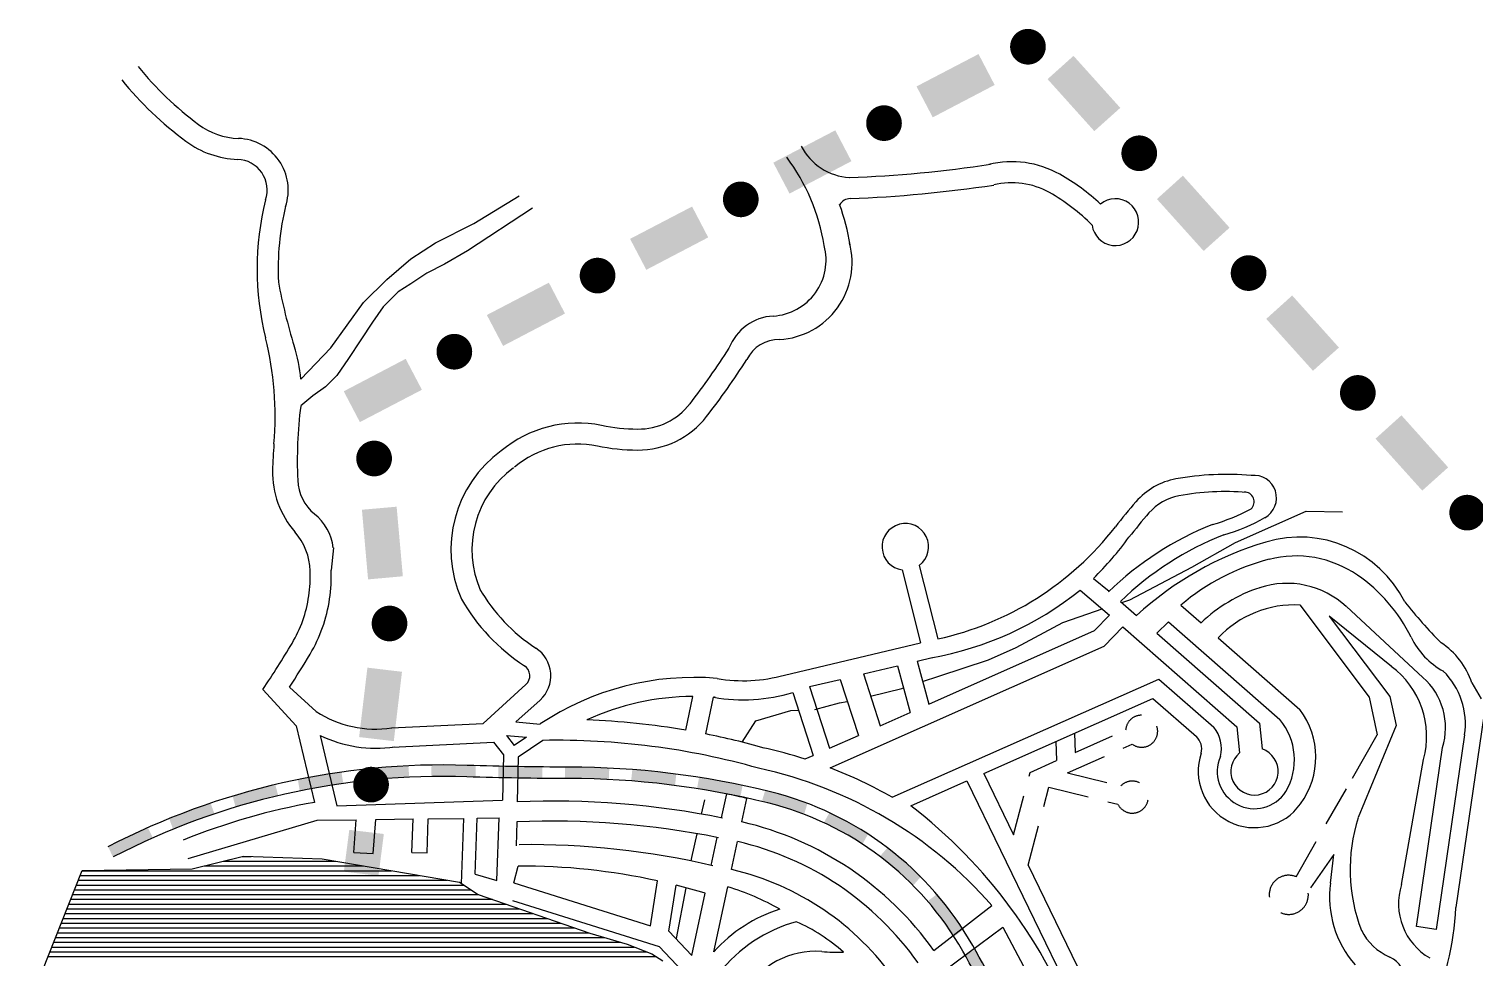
# Model space of a CAD drawing. Extents: x 578289 to 593263, y 7501070 to 7511782.
# Drawn here: x 581767 to 583282, y 7510809 to 7511782 of the extents above; entities that cross this region are included whole.
import ezdxf

# ---------------------------------------------------------------- set-up
doc = ezdxf.new("R2010")
doc.units = 0
doc.header["$LTSCALE"] = 170
doc.header["$MEASUREMENT"] = 0
doc.linetypes.add('HIDDEN', pattern=[0.375, 0.25, -0.125])
doc.layers.get('0').update_dxf_attribs({"linetype": 'CONTINUOUS'})
for name, color, linetype in [('HATCH', 4, 'CONTINUOUS'), ('L-FERREA', 6, 'CONTINUOUS'), ('LIMITE-PROJETO', 1, 'CONTINUOUS'), ('PROJECAO', 7, 'HIDDEN'), ('RIO', 4, 'CONTINUOUS'), ('RUA', 7, 'CONTINUOUS')]:
    doc.layers.add(name, color=color, linetype=linetype)

# ---------------------------------------------------------------- blocks, each defined once
blk = doc.blocks.new('*X9')
at = {"color": 0}
for p, q in [((581951.2, 7510905), (582118.1, 7510905)), ((581971.2, 7510910), (582088.9, 7510910)), ((581991.2, 7510915), (582000.4, 7510915)), ((581819, 7510890), (582205.8, 7510890)), ((581821, 7510895), (582176.6, 7510895)), ((581823, 7510900), (582147.4, 7510900)), ((581813.1, 7510875), (582239, 7510875)), ((581815.1, 7510880), (582230.8, 7510880)), ((581817, 7510885), (582222.9, 7510885)), ((581807.2, 7510860), (582282, 7510860)), ((581809.1, 7510865), (582267.6, 7510865)), ((581811.1, 7510870), (582253.3, 7510870)), ((581801.2, 7510845), (582325, 7510845)), ((581803.2, 7510850), (582310.7, 7510850)), ((581805.2, 7510855), (582296.3, 7510855)), ((581795.3, 7510830), (582370.3, 7510830)), ((581797.3, 7510835), (582353.7, 7510835)), ((581799.3, 7510840), (582339.4, 7510840)), ((581789.4, 7510815), (582414.6, 7510815)), ((581791.4, 7510820), (582401.7, 7510820)), ((581793.3, 7510825), (582387.2, 7510825)), ((581787.4, 7510810), (582424.7, 7510810))]:
    blk.add_line(p, q, dxfattribs=at)
blk = doc.blocks.new('R')
at = {"layer": 'LIMITE-PROJETO', "const_width": 18.7}
blk.add_lwpolyline([(-75.2, 0.3, 1), (-93.9, 0.4, 1)], format="xyb", close=True, dxfattribs=at)
at = {"layer": 'LIMITE-PROJETO'}
blk.add_solid([(36.9, 17.7), (36.6, -18.8), (-36.4, 18.3), (-36.6, -18.3)], dxfattribs=at)
blk = doc.blocks.new('E')
at = {"layer": 'L-FERREA'}
blk.add_solid([(-22.9, -6), (-22.9, 6), (23.4, -6), (23.4, 6)], dxfattribs=at)

msp = doc.modelspace()

# ---------------------------------------------------------------- linework, layer by layer
at = {"layer": 'L-FERREA'}
for points in [[(583453.6, 7509109.7), (583249.2, 7509367.3, -0.202033), (583215.6, 7509471.3, 0.00181), (583221.1, 7509504.2, -0.017938), (583232, 7509558.9, 0.082262), (583237.7, 7509641.3, 0.018733), (583239.6, 7509678, 0.015931), (583234, 7509956.2, -0.013671), (583232.2, 7510031.2, 0.161361), (583194.2, 7510147, 0.003421), (583172.1, 7510176.5, 0.003524), (583091, 7510281.5, -0.021567), (582975.3, 7510442.9, -0.0189), (582865.1, 7510626.5, 0.002632), (582756.5, 7510821.5, 0.206422), (582544.7, 7510982.6, 0.060563), (582333.4, 7511008.6, -0.008043), (582226.8, 7511010.4, 0.128748), (581850.1, 7510925, 0.128748)], [(583444.2, 7509102.2), (583240, 7509359.7, -0.202474), (583203.7, 7509472.8, 0.001836), (583209.2, 7509506.1, -0.017938), (583220.3, 7509561.7, 0.0834), (583225.7, 7509641.2, 0.019309), (583227.6, 7509678.1, 0.015931), (583222, 7509955.5, -0.013671), (583220.2, 7510031.3, 0.161361), (583184.5, 7510139.9, 0.003421), (583162.5, 7510169.3, 0.003524), (583081.6, 7510274.1, -0.021567), (582965.3, 7510436.4, -0.0189), (582854.6, 7510620.7, 0.002632), (582746, 7510815.7, 0.206422), (582541.8, 7510971, 0.060563), (582333.4, 7510996.6, -0.008043), (582226.4, 7510998.4, 0.128748), (581855.6, 7510914.4, 0.128748)]]:
    msp.add_lwpolyline(points, format="xyb", dxfattribs=at)
at = {"layer": 'LIMITE-PROJETO', "const_width": 18.7}
for points in [[(582820.6, 7511756.7, 1), (582808.1, 7511770.6, 1)], [(582137.4, 7511336.4, 1), (582120.8, 7511327.7, 1)]]:
    msp.add_lwpolyline(points, format="xyb", close=True, dxfattribs=at)
at = {"layer": 'LIMITE-PROJETO'}
for points in [[(582911.1, 7511699.6), (582883.9, 7511675.2), (582862.1, 7511754.1), (582834.9, 7511729.7)], [(582162.2, 7511436.5), (582179.2, 7511404.1), (582097.3, 7511402.5), (582114.2, 7511370.2)], [(582103.1, 7510942.8), (582139.3, 7510938.5), (582097.4, 7510899), (582133.7, 7510894.7)]]:
    msp.add_solid(points, dxfattribs=at)
at = {"layer": 'PROJECAO'}
for p, q in [((582863.1, 7511044.1), (582864, 7511024)), ((582864, 7511024), (582916.6, 7511047.4)), ((582843.5, 7511035.4), (582844.4, 7511015.4)), ((582855.8, 7511002.6), (582923.5, 7511032.6)), ((582816.6, 7511003), (582844.4, 7511015.4)), ((582799.3, 7510937.5), (582816.6, 7511003)), ((582855.8, 7511002.6), (582911.6, 7510988.8)), ((582814.7, 7510905.8), (582836.3, 7510987.5)), ((582836.3, 7510987.5), (582908.6, 7510969.7)), ((583095.3, 7510893.7), (583149.9, 7510989)), ((583134.8, 7510916.8), (583107.9, 7510878.4))]:
    msp.add_line(p, q, dxfattribs=at)
for centre, radius, start, end in [((582933.5, 7511046.2), 16.8, 233.6006, 175.814), ((582923.7, 7510977.1), 16.8, 205.7908, 135.8045), ((583087.7, 7510874.7), 20.5, 68.3115, 10.5073)]:
    msp.add_arc(centre, radius, start, end, dxfattribs=at)
at = {"layer": 'RIO'}
for points in [[(582912.7, 7511181.2), (582921, 7511184), (582986, 7511218), (583032, 7511244), (583072, 7511262), (583106, 7511277), (583144, 7511276)], [(582704, 7511098.3), (582721, 7511104), (582773, 7511121), (582802, 7511134), (582851, 7511160), (582885, 7511172), (582892.2, 7511174.4)], [(582649.5, 7511082.9), (582682, 7511091), (582683.9, 7511091.6)], [(582591, 7511069), (582617, 7511076), (582625, 7511077.5)], [(582514.7, 7511034.8), (582529, 7511057), (582566, 7511068), (582574, 7511068.3)], [(582472.3, 7510959.3), (582475.7, 7510974.4)], [(582461.3, 7510910.2), (582462, 7510914), (582467.6, 7510938.8)], [(581767.3, 7510759.1), (581823.1, 7510900.3), (581938.4, 7510901.8), (581992.3, 7510915.3), (582074.6, 7510912.4), (582218.5, 7510887.8), (582238.3, 7510875.2), (582355.3, 7510834.5), (582394.2, 7510822.9), (582420.2, 7510812.8), (582431.7, 7510805.6)], [(582446, 7510829), (582456, 7510882)]]:
    msp.add_lwpolyline(points, dxfattribs=at)
at = {"layer": 'RUA', "linetype": 'CONTINUOUS'}
for p, q in [((582233.6, 7511578.5), (582281.2, 7511607.4)), ((582295.2, 7511594.4), (582227.1, 7511549.6)), ((582193.6, 7511558), (582233.6, 7511578.5)), ((582167.5, 7511541.3), (582193.6, 7511558)), ((582142.3, 7511519.8), (582167.5, 7511541.3)), ((582227.1, 7511549.6), (582202.9, 7511535.7)), ((582184.2, 7511526.4), (582167.5, 7511515.2)), ((582202.9, 7511535.7), (582184.2, 7511526.4)), ((582118.1, 7511495.6), (582142.3, 7511519.8)), ((582167.5, 7511515.2), (582154.4, 7511506.8)), ((582083.6, 7511448.1), (582118.1, 7511495.6)), ((582154.4, 7511506.8), (582138.6, 7511491)), ((582138.6, 7511491), (582127.4, 7511475.1)), ((582127.4, 7511475.1), (582115.3, 7511456.5)), ((582052.4, 7511415.2), (582083.6, 7511448.1)), ((582115.3, 7511456.5), (582102.2, 7511436.9)), ((582102.2, 7511436.9), (582090.1, 7511419.2)), ((582090.1, 7511419.2), (582078, 7511407.1)), ((582078, 7511407.1), (582064.9, 7511397.8)), ((582064.9, 7511397.8), (582052.2, 7511387.1)), ((582086.4, 7511238.5), (582084.1, 7511215)), ((582682.6, 7511215.3), (582701.7, 7511139)), ((582700.5, 7511220), (582719.8, 7511143)), ((582883, 7511206.3), (582899.3, 7511192.9)), ((582869, 7511194.1), (582899.7, 7511168)), ((582911.4, 7511182.3), (582928.2, 7511167.6)), ((582974.6, 7511178.3), (582995.8, 7511159.8)), ((583099.3, 7511178.5), (583172, 7511081.9)), ((583228.2, 7511102.5), (583148.1, 7511176.9)), ((582899.7, 7511168), (582884.1, 7511151.6)), ((582949.3, 7511149), (582961.5, 7511160.8)), ((582961.5, 7511160.8), (583078.3, 7511058.4)), ((583129.9, 7511166.9), (583193.5, 7511082.7)), ((583195.2, 7511114.1), (583129.9, 7511166.9)), ((582710.3, 7511074.5), (582884.1, 7511151.6)), ((582913.8, 7511155.7), (582894.3, 7511135.2)), ((582913.8, 7511155.7), (583033.3, 7511050.9)), ((582949.3, 7511149), (583056.9, 7511054.7)), ((582559.1, 7511105.1), (582701.7, 7511139)), ((582607.2, 7511007.8), (582894.3, 7511135.2)), ((583013.7, 7511144.1), (583099.4, 7511068.9)), ((582641.9, 7511106.3), (582677.7, 7511114.8)), ((582677.7, 7511114.8), (582690.8, 7511065.8)), ((582698.2, 7511119.7), (582714, 7511123.5)), ((582698.2, 7511119.7), (582710.3, 7511074.5)), ((582585.4, 7511092.9), (582617.6, 7511100.5)), ((582617.6, 7511100.5), (582636.7, 7511041.8)), ((582641.9, 7511106.3), (582659.6, 7511052)), ((582672.1, 7510977), (582951.4, 7511100.8)), ((582951.4, 7511100.8), (583009.1, 7511050.3)), ((582012.4, 7511090), (582047.5, 7511052)), ((582040.3, 7511092.2), (582068.4, 7511066.9)), ((582243.4, 7511054.3), (582288.2, 7511095.1)), ((582567.9, 7511086.9), (582589.4, 7511020.9)), ((582585.4, 7511092.9), (582606.4, 7511028.4)), ((583279.4, 7511096.8), (583289.3, 7511080.2)), ((582277.8, 7511055.9), (582303, 7511078.9)), ((582455.8, 7511047.2), (582463.2, 7511082.5)), ((582476.8, 7511043.3), (582484.8, 7511081.8)), ((582768, 7511001.9), (582945.4, 7511080.6)), ((582945.4, 7511080.6), (582990.9, 7511040.7)), ((583172, 7511081.9), (583180.5, 7511042.4)), ((583193.5, 7511082.7), (583200.1, 7511052.2)), ((582147.5, 7511049.6), (582243.4, 7511054.3)), ((582277.8, 7511055.9), (582303.2, 7511053.7)), ((582659.6, 7511052), (582690.8, 7511065.8)), ((583056.9, 7511054.7), (583059.8, 7511027.6)), ((583292.2, 7511062.4), (583262.9, 7510861.4)), ((582047.5, 7511052), (582066.5, 7510971.6)), ((582072.6, 7511041.7), (582090, 7510967.9)), ((582267.7, 7511041.8), (582275.9, 7511031.2)), ((582267.7, 7511041.8), (582288.8, 7511040)), ((582288.8, 7511040), (582275.9, 7511031.2)), ((582606.4, 7511028.4), (582636.7, 7511041.8)), ((583033.3, 7511050.9), (583036.2, 7511023.4)), ((583154.5, 7510997.1), (583180.5, 7511042.4)), ((583200.1, 7511052.2), (583160.5, 7510955.6)), ((583272, 7511042.3), (583242.2, 7510838.3)), ((582148.5, 7511029.6), (582254.3, 7511034.8)), ((582254.3, 7511034.8), (582264.6, 7511021.4)), ((582305.9, 7511036.5), (582280.2, 7511018.9)), ((583221.6, 7510841.6), (583248.9, 7511029.1)), ((582264.6, 7511021.4), (582263.5, 7510973.9)), ((582280.2, 7511018.9), (582279.1, 7510972.1)), ((582580.9, 7511017.1), (582589.4, 7511020.9)), ((583205.9, 7510885.4), (583229, 7511016.7)), ((582691.7, 7510968.1), (582750.4, 7510994.1)), ((582750.4, 7510994.1), (582879.7, 7510727.9)), ((582768, 7511001.9), (582799.3, 7510937.5)), ((582493.2, 7510955.4), (582498.6, 7510980.4)), ((582090, 7510967.9), (582263.5, 7510973.9)), ((582514.5, 7510951.1), (582519.8, 7510975.6)), ((581934.2, 7510912.7), (582069.5, 7510952.9)), ((582069.5, 7510952.9), (582110.4, 7510953.4)), ((582107.7, 7510918.9), (582110.4, 7510953.4)), ((582128.2, 7510918), (582130.9, 7510953.7)), ((582130.9, 7510953.7), (582170, 7510954.2)), ((582168.7, 7510919.1), (582170, 7510954.2)), ((582184.6, 7510918.6), (582185.8, 7510954.4)), ((582185.8, 7510954.4), (582223.1, 7510954.8)), ((582220.7, 7510886.4), (582223.1, 7510954.8)), ((582235, 7510896.4), (582237.1, 7510955)), ((582237.1, 7510955), (582260.1, 7510955.3)), ((582257.7, 7510889.6), (582260.1, 7510955.3)), ((582278.6, 7510951.1), (582278, 7510926)), ((582482.5, 7510905.6), (582488.8, 7510934.8)), ((582107.7, 7510918.9), (582128.2, 7510918)), ((582168.7, 7510919.1), (582184.6, 7510918.6)), ((582503.8, 7510901.2), (582510.1, 7510930.6)), ((582275.5, 7510887.2), (582280, 7510904.8)), ((582814.7, 7510905.8), (582902.9, 7510724.1)), ((583131.5, 7510887), (583134.8, 7510916.8)), ((582235, 7510896.4), (582257.7, 7510889.6)), ((582275.5, 7510887.2), (582418.6, 7510842.2)), ((582418.6, 7510842.2), (582426.1, 7510889.3)), ((582438.1, 7510836.6), (582445.7, 7510884.7)), ((582462.1, 7510811), (582476.2, 7510876.3)), ((582485.2, 7510815), (582499.9, 7510883.1)), ((582274.3, 7510868.9), (582427.7, 7510820.7)), ((582715.7, 7510816.3), (582776.6, 7510863.6)), ((583242.2, 7510838.3), (583221.6, 7510841.6)), ((582438.1, 7510836.6), (582462.1, 7510811)), ((582726.9, 7510795.4), (582788, 7510840.9)), ((582788, 7510840.9), (582914.9, 7510602.9)), ((582427.7, 7510820.7), (582464.4, 7510781.7))]:
    msp.add_line(p, q, dxfattribs=at)
for centre, radius, start, end in [((582154.3, 7511964.6), 351.4, 219.1335, 233.4529), ((582154.3, 7511964.6), 373.4, 219.1335, 233.4529), ((581989.7, 7511742.5), 75, 233.4529, 267.8361), ((581989.7, 7511742.5), 97, 233.4529, 267.8361), ((581984.9, 7511613.4), 54.2, 341.403, 87.8361), ((582631.2, 7511688), 61.6, 207.6894, 266.2221), ((581984.9, 7511613.4), 32.2, 341.403, 87.8361), ((582394.2, 7511522.2), 209.2, 9.0675, 36.8999), ((582575.2, 7512973.5), 1348, 272.2093, 278.5328), ((582797.6, 7511540.6), 102.5, 60.7594, 103.7464), ((582739.1, 7511436.1), 222.2, 47.0688, 60.7594), ((582575.2, 7512973.5), 1370, 272.2093, 278.5328), ((582797.6, 7511540.6), 80.5, 60.7594, 103.7464), ((582306.2, 7511530.8), 299.7, 166.0278, 193.9722), ((582628.6, 7511590.8), 13.7, 92.2093, 147.5269), ((582739.1, 7511436.1), 200.2, 44.601, 60.7594), ((582905.9, 7511579.8), 24.5, 187.394, 129.2138), ((582306.2, 7511530.8), 277.7, 166.0278, 182.8549), ((582399.6, 7511519.6), 231.2, 9.0675, 19.8878), ((582543.9, 7511540.2), 58.9, 273.4412, 14.7526), ((582549.2, 7511537.5), 80.9, 273.4412, 14.7526), ((582588, 7511619.4), 568.5, 190.3797, 197.3394), ((582550.6, 7511428.3), 53.2, 93.4412, 158.6935), ((581686.3, 7511376.6), 339.1, 355.0542, 13.9722), ((581879.2, 7511398.1), 174.1, 5.6568, 17.3394), ((581872.3, 7511846.3), 744.5, 322.1517, 327.6207), ((582553.3, 7511419.3), 37.5, 88.8837, 153.7543), ((581872.3, 7511846.3), 766.5, 322.1517, 327.6207), ((582517, 7511329.3), 468.4, 172.9151, 182.4507), ((582405.7, 7511431.9), 69, 269.6102, 322.1517), ((582405.7, 7511431.9), 91, 269.6102, 322.1517), ((582342.6, 7511244.1), 125.1, 78.5105, 129.9505), ((582406.5, 7511558.8), 195.9, 258.5105, 269.6102), ((582440.3, 7511311.3), 417.7, 175.0542, 178.8687), ((582342.6, 7511244.1), 103.1, 78.5105, 129.9505), ((582406.5, 7511558.8), 217.9, 258.5105, 269.6102), ((582337.8, 7511236.5), 128.2, 126.109, 203.8848), ((582117.6, 7511317.7), 95, 178.8687, 221.125), ((582337.8, 7511236.5), 106.2, 126.109, 203.8848), ((583022.2, 7511019.2), 296.2, 84.9362, 100.2655), ((583051.1, 7511290.7), 23.7, 299.2665, 96.6941), ((582096.9, 7511311.1), 47.9, 182.1808, 230.9786), ((582982.3, 7511239.5), 72.3, 100.2655, 139.1915), ((583022.2, 7511019.2), 278.2, 85.6198, 100.2655), ((583041.5, 7511286.8), 9.98, 311.8167, 92.9582), ((583418.7, 7510862.7), 648.9, 139.1915, 142.1924), ((582982.3, 7511239.5), 54.3, 100.2655, 139.1915), ((582032.8, 7511232), 53.9, 6.8958, 50.9786), ((583418.7, 7510862.7), 630.9, 139.1915, 142.1924), ((582952.4, 7511456.2), 201.1, 285.9461, 298.4288), ((582964.4, 7511445.5), 201.1, 285.9461, 299.2665), ((581996.8, 7511212.2), 65.4, 1.7992, 41.125), ((582685.8, 7511239.5), 24.4, 307.0871, 262.4245), ((582650.9, 7511458.4), 322.9, 282.3233, 322.1924), ((583130.9, 7510953.4), 333.1, 111.7144, 134.1657), ((583142.8, 7510942.7), 333.1, 111.7144, 134.0042), ((582638.2, 7511455.4), 349.2, 314.5074, 323.8702), ((583163.6, 7510910.8), 348.3, 106.659, 132.5222), ((583099.1, 7511126.5), 123.2, 26.6577, 106.659), ((583124.3, 7511003.3), 230.3, 104.385, 130.5396), ((583095.2, 7511116.6), 113.3, 55.3789, 104.385), ((581909.6, 7511209.5), 152.6, 351.8936, 1.7992), ((581909.6, 7511209.5), 174.6, 351.8936, 1.7992), ((583062.9, 7511069.7), 170.3, 26.0999, 55.3789), ((582400, 7511288.1), 185.1, 209.9559, 236.7904), ((582654.4, 7511459.3), 341.1, 279.9068, 308.9674), ((583108, 7511042.5), 162.3, 108.2371, 133.7331), ((583085.8, 7511109.7), 91.5, 47.1628, 108.2371), ((581928.2, 7511206.8), 133.8, 329.1773, 351.8936), ((581928.2, 7511206.8), 155.8, 329.1773, 351.8936), ((582400, 7511288.1), 207.1, 209.9559, 236.7904), ((583093.4, 7511069.5), 109.1, 86.9047, 136.9285), ((583619.8, 7511507), 523.7, 218.3774, 224.6534), ((583288.9, 7511180.4), 81.3, 206.0999, 241.2103), ((581192.1, 7511646), 991, 325.8701, 329.1773), ((582279.8, 7511104.4), 34.5, 312.3604, 56.7904), ((583204, 7511072.4), 79.3, 17.8905, 56.957), ((581192.1, 7511646), 1013, 326.8594, 329.1773), ((582279.8, 7511104.4), 12.5, 312.3604, 56.7904), ((582464.6, 7510811.2), 291.4, 85.2805, 123.6417), ((582516.1, 7511256.1), 157, 259.9031, 285.9147), ((583140.6, 7511040.5), 91.6, 344.8853, 53.4587), ((583181.9, 7511049.9), 70.1, 342.7037, 48.6961), ((583195, 7511053.8), 77.8, 351.5081, 45.3846), ((582516.1, 7511256.1), 177, 259.9031, 287.0292), ((582464.6, 7510811.2), 271.4, 90.3062, 114.5133), ((582464.6, 7510811.2), 271.4, 85.2805, 85.7259), ((583033, 7511019.1), 83, 323.8254, 36.8533), ((582131, 7511163.5), 115.1, 237.0432, 278.2576), ((582321, 7510262.3), 796.4, 80.2587, 87.7696), ((583027.6, 7511016.2), 66, 329.8033, 39.7857), ((582131, 7511163.5), 135.1, 244.3677, 278.2576), ((582321, 7510262.3), 796.4, 74.1887, 78.7209), ((582978.5, 7511027.6), 18, 345.7493, 46.4857), ((582982.8, 7511028.3), 34.3, 345.588, 39.9017), ((582321, 7510262.3), 774.4, 74.1887, 91.1163), ((582436.6, 7510565.2), 474.3, 72.2946, 77.8249), ((583051.8, 7511004.1), 24.8, 128.9093, 71.1008), ((583051.8, 7511004.1), 59, 161.1585, 324.7886), ((583051.8, 7511004.1), 39.1, 156.3846, 327.2425), ((582436.6, 7510565.2), 452.3, 41.2693, 77.8249), ((582436.6, 7510565.2), 474.3, 60.2308, 68.9259), ((582433.5, 7510644.8), 341.9, 75.3762, 79.0197), ((582185.7, 7510297.4), 684.6, 100.0214, 112.0162), ((582316.4, 7510073.7), 899.2, 78.5876, 92.3795), ((582361.4, 7510540.5), 540.3, 20.5198, 52.3059), ((582316.4, 7510073.7), 878.2, 78.5876, 92.4692), ((582437.2, 7510618.1), 341.9, 35.4348, 76.9172), ((583329.9, 7510901.2), 177.9, 162.215, 200.9916), ((582291, 7510074.4), 852.9, 76.9075, 90.6564), ((582437.2, 7510618.1), 320.9, 35.2789, 76.8562), ((582282.7, 7510235), 669.9, 77.6409, 90.2327), ((582437.2, 7510618.1), 290.9, 35.0172, 76.754), ((583238.4, 7510872.2), 107.9, 172.0657, 221.1514), ((582282.7, 7510235), 669.9, 73.208, 75.9118), ((582420.7, 7510624.5), 270.4, 60.3858, 72.9655), ((583268.3, 7510865.4), 65.6, 162.2684, 240.0798), ((582601.3, 7510711), 155.9, 107.5508, 138.1161), ((582942.5, 7510878.8), 320.8, 336.001, 356.8953), ((582613.5, 7510696.4), 155.9, 105.6031, 141.9319), ((582497.2, 7510677.3), 184.8, 47.9523, 66.272), ((583217.2, 7510864.3), 59.7, 206.6393, 246.672), ((582591.4, 7510730.3), 85.2, 85.3527, 150.9727), ((582614.8, 7511018.9), 204.4, 265.3527, 271.7116), ((583183.1, 7510785.3), 26.3, 353.224, 66.672)]:
    msp.add_arc(centre, radius, start, end, dxfattribs=at)

# ---------------------------------------------------------------- block references
at = {"layer": 'HATCH'}
msp.add_blockref('*X9', (0, 0), dxfattribs=at)
at = {"layer": 'L-FERREA'}
for p, rotation in [((582142.6, 7511002.5), 184.4576996507614), ((582212.6, 7511004.7), 179.1564493077184), ((582282.6, 7511003), 179.0571012614501), ((582352.5, 7511002.3), 178.6821185025342), ((582073.2, 7510993.9), 189.7589499938044), ((582422.4, 7510997.9), 174.1034185965597), ((582491.7, 7510988), 169.5247186905853), ((582004.9, 7510978.8), 195.0602003368475), ((582559.8, 7510972.2), 163.0837022437656), ((581938.2, 7510957.5), 200.3614506798905), ((582624.2, 7510944.9), 150.9298103219613), ((581873.8, 7510930.2), 205.6627010229335), ((582681.3, 7510904.7), 138.7759184001571), ((582728.7, 7510853.4), 126.6220264783528), ((582765.2, 7510793.8), 119.3413514270376)]:
    msp.add_blockref('E', p, dxfattribs=dict(at, rotation=rotation))
at = {"layer": 'LIMITE-PROJETO'}
for p, rotation in [((582738.3, 7511723), 28.02131892115157), ((582588.2, 7511643.1), 28.02131892115157), ((582987.7, 7511589.3), 312.3708287383153), ((582438.1, 7511563.2), 28.02131892115157), ((583102.3, 7511463.7), 312.3708287383153), ((582288, 7511483.4), 28.02131892115157), ((583216.8, 7511338.1), 312.3708287383153), ((583331.4, 7511212.6), 312.3708287383153), ((582137.5, 7511243.3), 95.4962795434682), ((582135.6, 7511074.2), 83.66082684781193)]:
    msp.add_blockref('R', p, dxfattribs=dict(at, rotation=rotation))

doc.saveas('drawing.dxf')
